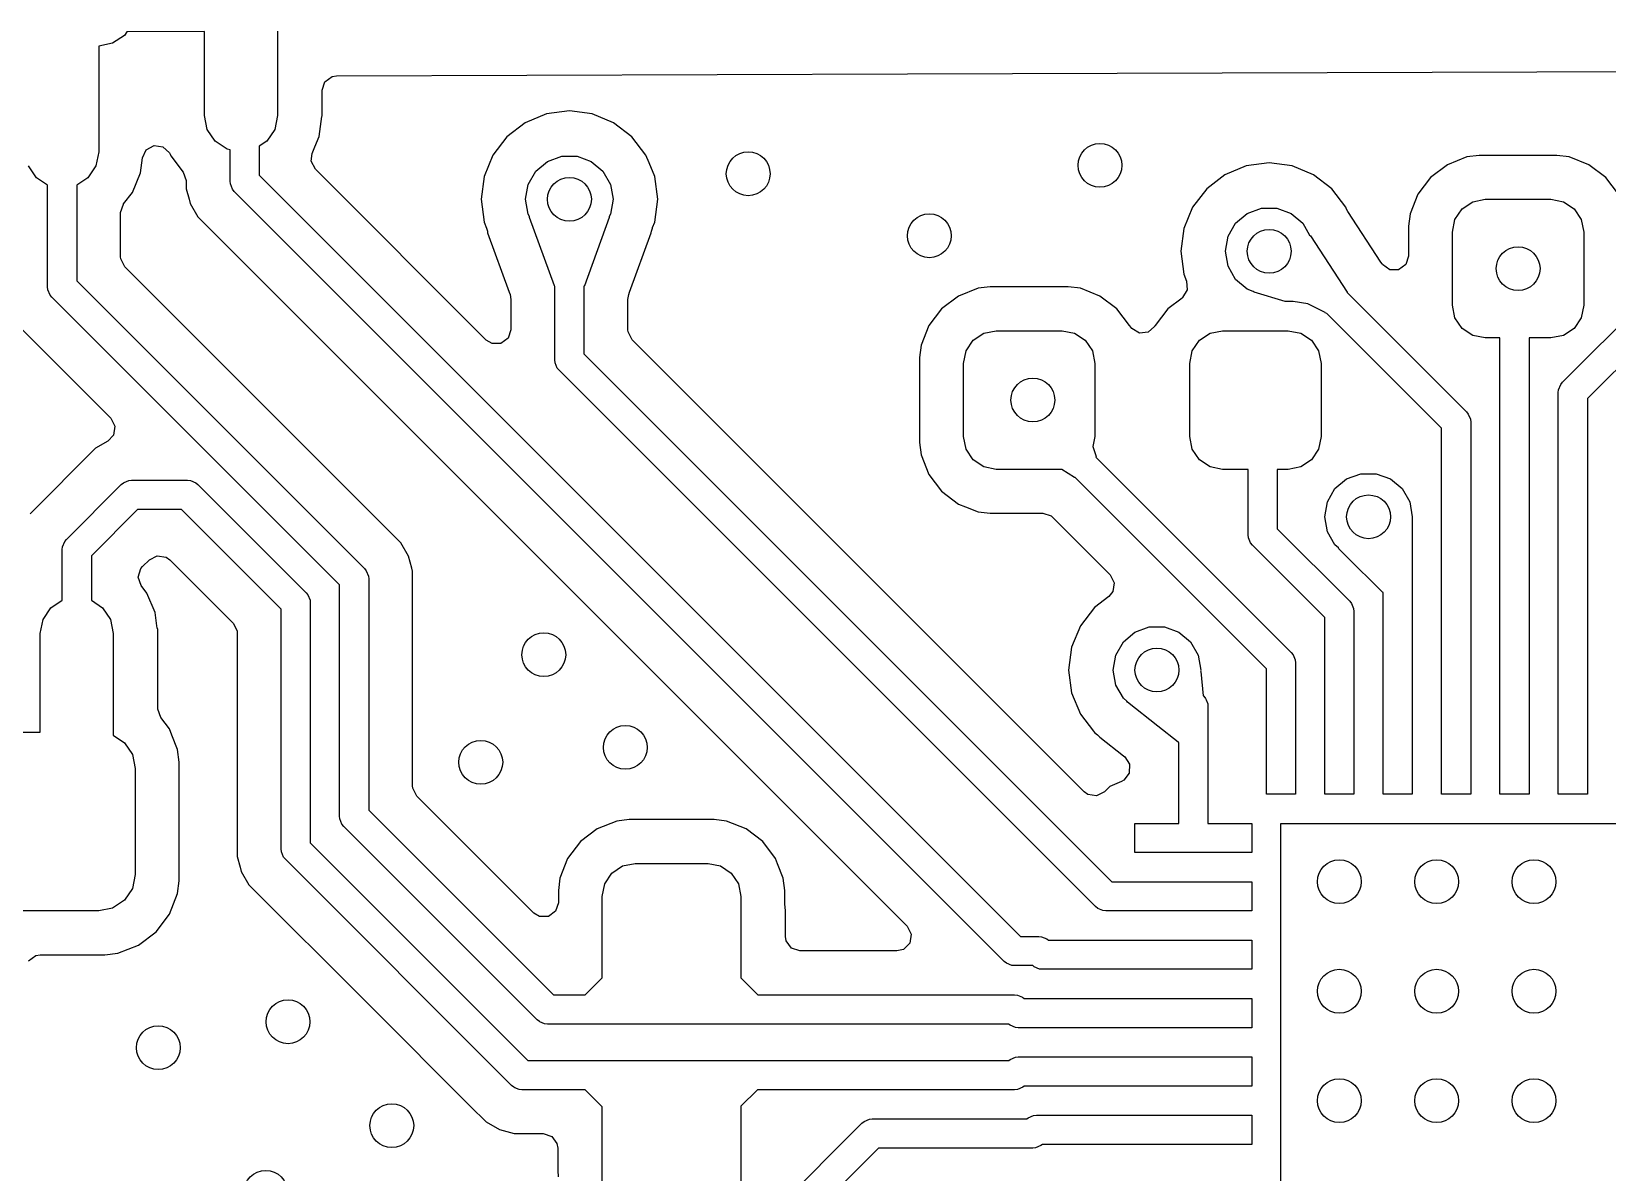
# Model space of a CAD drawing. Extents: x 4.86 to 6.59, y -5.87 to -4.13.
# Drawn here: x 5.4858 to 5.9109, y -5.2516 to -4.9439 of the extents above; entities that cross this region are included whole.
import ezdxf

# ---------------------------------------------------------------- set-up
doc = ezdxf.new("R2010")
doc.units = 0
doc.header["$MEASUREMENT"] = 0
doc.layers.add('BLACK', color=7, linetype='CONTINUOUS')

msp = doc.modelspace()

# ---------------------------------------------------------------- linework, layer by layer
at = {"layer": 'BLACK', "linetype": 'CONTINUOUS'}
for p, q in [((5.5077, -4.94709), (5.50394, -4.94783)), ((5.50394, -4.94783), (5.50394, -4.97638)), ((5.5109, -4.94495), (5.5077, -4.94709)), ((5.51154, -4.944), (5.5109, -4.94495)), ((5.53248, -4.94392), (5.51154, -4.944)), ((5.53248, -4.96654), (5.53248, -4.94392)), ((5.55217, -4.94386), (5.55217, -4.96654)), ((5.56494, -4.95744), (5.56689, -4.95602)), ((5.56689, -4.95602), (5.56808, -4.95583)), ((5.56808, -4.95583), (5.72209, -4.95532)), ((5.72209, -4.95532), (6.41981, -4.95298)), ((5.56419, -4.95973), (5.56494, -4.95744)), ((5.56419, -4.96654), (5.56419, -4.95973)), ((5.53323, -4.9703), (5.53248, -4.96654)), ((5.55217, -4.96654), (5.55142, -4.9703)), ((5.56344, -4.97219), (5.56415, -4.96682)), ((5.56415, -4.96682), (5.56418, -4.96661)), ((5.56418, -4.96661), (5.56419, -4.96654)), ((5.61898, -4.96852), (5.61404, -4.97231)), ((5.62473, -4.96614), (5.61898, -4.96852)), ((5.61898, -4.96852), (5.61898, -4.96852)), ((5.63091, -4.96533), (5.62473, -4.96614)), ((5.62473, -4.96614), (5.62473, -4.96614)), ((5.63708, -4.96614), (5.63091, -4.96533)), ((5.63091, -4.96533), (5.63091, -4.96533)), ((5.64283, -4.96852), (5.63708, -4.96614)), ((5.63708, -4.96614), (5.63708, -4.96614)), ((5.64777, -4.97231), (5.64283, -4.96852)), ((5.53536, -4.9735), (5.53323, -4.9703)), ((5.53856, -4.97563), (5.53536, -4.9735)), ((5.54928, -4.9735), (5.54724, -4.97486)), ((5.55142, -4.9703), (5.54928, -4.9735)), ((5.56228, -4.97499), (5.56344, -4.97219)), ((5.61404, -4.97231), (5.61025, -4.97725)), ((5.61404, -4.97231), (5.61404, -4.97231)), ((5.65156, -4.97725), (5.64777, -4.97231)), ((5.64777, -4.97231), (5.64777, -4.97231)), ((5.64777, -4.97231), (5.64777, -4.97231)), ((5.64777, -4.97231), (5.64777, -4.97231)), ((5.64777, -4.97231), (5.64777, -4.97231)), ((5.50394, -4.97638), (5.50319, -4.98014)), ((5.51574, -4.978), (5.51678, -4.97583)), ((5.51678, -4.97583), (5.51889, -4.97468)), ((5.51889, -4.97468), (5.52128, -4.97499)), ((5.52128, -4.97499), (5.52303, -4.97665)), ((5.52303, -4.97665), (5.52321, -4.97702)), ((5.52321, -4.97702), (5.52339, -4.97747)), ((5.52339, -4.97747), (5.52339, -4.97747)), ((5.52339, -4.97747), (5.52673, -4.98182)), ((5.53937, -4.97579), (5.53856, -4.97563)), ((5.53937, -4.98425), (5.53937, -4.97579)), ((5.54724, -4.97486), (5.54724, -4.98262)), ((5.56129, -4.97888), (5.56154, -4.97678)), ((5.56154, -4.97678), (5.56228, -4.97499)), ((5.61025, -4.97725), (5.60787, -4.983)), ((5.61025, -4.97725), (5.61025, -4.97725)), ((5.625, -4.97894), (5.62885, -4.97754)), ((5.62885, -4.97754), (5.63296, -4.97754)), ((5.63296, -4.97754), (5.63681, -4.97894)), ((5.65242, -4.97933), (5.65156, -4.97725)), ((5.65156, -4.97725), (5.65156, -4.97725)), ((5.87301, -4.97774), (5.86772, -4.97983)), ((5.87633, -4.97734), (5.87301, -4.97774)), ((5.89729, -4.97734), (5.87633, -4.97734)), ((5.87633, -4.97734), (5.87633, -4.97734)), ((5.90061, -4.97774), (5.89729, -4.97734)), ((5.89729, -4.97734), (5.89729, -4.97734)), ((5.9059, -4.97983), (5.90061, -4.97774)), ((5.48713, -4.98334), (5.485, -4.98014)), ((5.50319, -4.98014), (5.50105, -4.98334)), ((5.51303, -4.98731), (5.51521, -4.98204)), ((5.51521, -4.98204), (5.51574, -4.978)), ((5.52673, -4.98182), (5.52754, -4.98409)), ((5.56238, -4.98103), (5.56129, -4.97888)), ((5.60848, -5.02713), (5.56238, -4.98103)), ((5.61981, -4.98513), (5.62186, -4.98158)), ((5.62186, -4.98158), (5.625, -4.97894)), ((5.63681, -4.97894), (5.63995, -4.98158)), ((5.63995, -4.98158), (5.642, -4.98513)), ((5.65394, -4.983), (5.65242, -4.97933)), ((5.81349, -4.98014), (5.80774, -4.98252)), ((5.81966, -4.97933), (5.81349, -4.98014)), ((5.81349, -4.98014), (5.81349, -4.98014)), ((5.82583, -4.98014), (5.81966, -4.97933)), ((5.81966, -4.97933), (5.81966, -4.97933)), ((5.83158, -4.98252), (5.82583, -4.98014)), ((5.82583, -4.98014), (5.82583, -4.98014)), ((5.86772, -4.97983), (5.86319, -4.98326)), ((5.91044, -4.98326), (5.9059, -4.97983)), ((5.9059, -4.97983), (5.9059, -4.97983)), ((5.9059, -4.97983), (5.9059, -4.97983)), ((5.49016, -4.98536), (5.48713, -4.98334)), ((5.49016, -5.0128), (5.49016, -4.98536)), ((5.50105, -4.98334), (5.49803, -4.98536)), ((5.49803, -4.98536), (5.49803, -5.01116)), ((5.52754, -4.98409), (5.52754, -4.98419)), ((5.52754, -4.98419), (5.52754, -4.98633)), ((5.52754, -4.98633), (5.5283, -4.98917)), ((5.53945, -4.98502), (5.53937, -4.98425)), ((5.54003, -4.98644), (5.53945, -4.98502)), ((5.54724, -4.98262), (5.75261, -5.18798)), ((5.60787, -4.983), (5.60706, -4.98917)), ((5.60787, -4.983), (5.60787, -4.983)), ((5.61909, -4.98917), (5.61981, -4.98513)), ((5.642, -4.98513), (5.64272, -4.98917)), ((5.65475, -4.98917), (5.65394, -4.983)), ((5.8028, -4.98631), (5.79901, -4.99125)), ((5.80774, -4.98252), (5.8028, -4.98631)), ((5.8028, -4.98631), (5.8028, -4.98631)), ((5.80774, -4.98252), (5.80774, -4.98252)), ((5.83652, -4.98631), (5.83158, -4.98252)), ((5.84031, -4.99125), (5.83652, -4.98631)), ((5.83652, -4.98631), (5.83652, -4.98631)), ((5.83652, -4.98631), (5.83652, -4.98631)), ((5.83652, -4.98631), (5.83652, -4.98631)), ((5.83652, -4.98631), (5.83652, -4.98631)), ((5.86319, -4.98326), (5.85975, -4.9878)), ((5.91387, -4.9878), (5.91044, -4.98326)), ((5.50986, -4.99275), (5.51061, -4.99046)), ((5.51061, -4.99046), (5.51067, -4.99038)), ((5.51067, -4.99038), (5.51303, -4.98731)), ((5.51303, -4.98731), (5.51303, -4.98731)), ((5.51303, -4.98731), (5.51303, -4.98731)), ((5.5283, -4.98917), (5.52861, -4.99034)), ((5.52861, -4.99034), (5.53069, -4.99393)), ((5.54052, -4.98704), (5.54003, -4.98644)), ((5.74819, -5.1947), (5.54052, -4.98704)), ((5.60706, -4.98917), (5.60706, -4.98917)), ((5.60706, -4.98917), (5.60787, -4.99534)), ((5.61981, -4.99321), (5.61909, -4.98917)), ((5.64272, -4.98917), (5.642, -4.99321)), ((5.65394, -4.99534), (5.65475, -4.98917)), ((5.85975, -4.9878), (5.85766, -4.99309)), ((5.87169, -4.99177), (5.87456, -4.98985)), ((5.87456, -4.98985), (5.87795, -4.98917)), ((5.87795, -4.98917), (5.89567, -4.98917)), ((5.89567, -4.98917), (5.89906, -4.98985)), ((5.89906, -4.98985), (5.90193, -4.99177)), ((5.50986, -5.00465), (5.50986, -4.99275)), ((5.53069, -4.99393), (5.53069, -4.99393)), ((5.53069, -4.99393), (5.53069, -4.99393)), ((5.53069, -4.99393), (5.53069, -4.99393)), ((5.53069, -4.99393), (5.62649, -5.08973)), ((5.62016, -4.99382), (5.61981, -4.99321)), ((5.62014, -4.99411), (5.62016, -4.99382)), ((5.62686, -5.01249), (5.62014, -4.99411)), ((5.64167, -4.99411), (5.63495, -5.01249)), ((5.642, -4.99321), (5.64166, -4.99381)), ((5.64166, -4.99381), (5.64167, -4.99411)), ((5.79901, -4.99125), (5.79663, -4.997)), ((5.79901, -4.99125), (5.79901, -4.99125)), ((5.81061, -4.99558), (5.81375, -4.99295)), ((5.81375, -4.99295), (5.81761, -4.99154)), ((5.81761, -4.99154), (5.82171, -4.99154)), ((5.82171, -4.99154), (5.82556, -4.99295)), ((5.82556, -4.99295), (5.82871, -4.99558)), ((5.84053, -4.99179), (5.84031, -4.99125)), ((5.84031, -4.99125), (5.84031, -4.99125)), ((5.84031, -4.99125), (5.84031, -4.99125)), ((5.84087, -4.99243), (5.84053, -4.99179)), ((5.8498, -5.00615), (5.84087, -4.99243)), ((5.85766, -4.99309), (5.85726, -4.99641)), ((5.86909, -4.99803), (5.86977, -4.99464)), ((5.86977, -4.99464), (5.87169, -4.99177)), ((5.90193, -4.99177), (5.90385, -4.99464)), ((5.90385, -4.99464), (5.90453, -4.99803)), ((5.60787, -4.99534), (5.60853, -4.99693)), ((5.60853, -4.99693), (5.60877, -4.99777)), ((5.60877, -4.99777), (5.60885, -4.99823)), ((5.60885, -4.99823), (5.60885, -4.99823)), ((5.60885, -4.99823), (5.60885, -4.99823)), ((5.60885, -4.99823), (5.61469, -5.01423)), ((5.64712, -5.01423), (5.65296, -4.99824)), ((5.65296, -4.99824), (5.65297, -4.99823)), ((5.65297, -4.99823), (5.65304, -4.99777)), ((5.65297, -4.99823), (5.65297, -4.99823)), ((5.65297, -4.99823), (5.65297, -4.99823)), ((5.65304, -4.99777), (5.65328, -4.99692)), ((5.65328, -4.99692), (5.65335, -4.99676)), ((5.65335, -4.99676), (5.65394, -4.99534)), ((5.79663, -4.997), (5.79581, -5.00318)), ((5.79663, -4.997), (5.79663, -4.997)), ((5.80856, -4.99914), (5.81061, -4.99558)), ((5.82871, -4.99558), (5.83056, -4.9988)), ((5.83056, -4.9988), (5.83057, -4.9988)), ((5.83057, -4.9988), (5.83078, -4.99898)), ((5.83078, -4.99898), (5.84068, -5.01419)), ((5.85726, -4.99641), (5.85726, -5.00449)), ((5.86909, -5.01772), (5.86909, -4.99803)), ((5.90453, -4.99803), (5.90453, -5.01772)), ((5.79581, -5.00318), (5.79581, -5.00318)), ((5.79581, -5.00318), (5.79663, -5.00935)), ((5.80785, -5.00318), (5.80856, -4.99914)), ((5.80856, -5.00722), (5.80785, -5.00318)), ((5.50991, -5.00526), (5.50986, -5.00465)), ((5.511, -5.00741), (5.50991, -5.00526)), ((5.58545, -5.08185), (5.511, -5.00741)), ((5.81061, -5.01077), (5.80856, -5.00722)), ((5.8501, -5.00661), (5.8498, -5.00615)), ((5.85021, -5.00678), (5.8501, -5.00661)), ((5.85216, -5.00819), (5.85021, -5.00678)), ((5.85652, -5.00678), (5.85457, -5.00819)), ((5.85726, -5.00449), (5.85652, -5.00678)), ((5.89879, -5.0385), (5.93012, -5.00718)), ((5.49803, -5.01116), (5.57562, -5.08875)), ((5.79663, -5.00935), (5.79663, -5.00935)), ((5.79663, -5.00935), (5.79739, -5.0112)), ((5.79739, -5.0112), (5.79758, -5.0136)), ((5.81375, -5.0134), (5.81061, -5.01077)), ((5.85457, -5.00819), (5.85216, -5.00819)), ((5.49023, -5.01356), (5.49016, -5.0128)), ((5.49082, -5.01498), (5.49023, -5.01356)), ((5.49131, -5.01558), (5.49082, -5.01498)), ((5.5689, -5.09317), (5.49131, -5.01558)), ((5.61469, -5.01423), (5.6149, -5.01481)), ((5.6149, -5.01481), (5.61514, -5.01615)), ((5.62696, -5.01266), (5.62686, -5.01249)), ((5.62697, -5.01266), (5.62696, -5.01266)), ((5.62697, -5.03248), (5.62697, -5.01266)), ((5.63495, -5.01249), (5.63484, -5.01261)), ((5.63484, -5.01261), (5.63484, -5.03085)), ((5.64667, -5.01615), (5.64691, -5.01481)), ((5.64691, -5.01481), (5.64712, -5.01423)), ((5.73583, -5.01526), (5.7313, -5.0187)), ((5.74112, -5.01317), (5.73583, -5.01526)), ((5.74444, -5.01278), (5.74112, -5.01317)), ((5.7654, -5.01278), (5.74444, -5.01278)), ((5.74444, -5.01278), (5.74444, -5.01278)), ((5.76872, -5.01317), (5.7654, -5.01278)), ((5.7654, -5.01278), (5.7654, -5.01278)), ((5.77401, -5.01526), (5.76872, -5.01317)), ((5.77855, -5.0187), (5.77401, -5.01526)), ((5.77401, -5.01526), (5.77401, -5.01526)), ((5.77401, -5.01526), (5.77401, -5.01526)), ((5.79615, -5.0158), (5.79232, -5.0187)), ((5.79632, -5.01565), (5.79615, -5.0158)), ((5.79758, -5.0136), (5.79632, -5.01565)), ((5.81535, -5.01399), (5.81375, -5.0134)), ((5.81535, -5.01401), (5.81535, -5.01399)), ((5.81563, -5.01423), (5.81535, -5.01401)), ((5.82393, -5.01669), (5.81563, -5.01423)), ((5.84068, -5.01419), (5.8407, -5.01432)), ((5.8407, -5.01432), (5.87286, -5.04648)), ((5.61514, -5.01615), (5.61514, -5.02437)), ((5.64667, -5.02433), (5.64667, -5.01615)), ((5.7313, -5.0187), (5.72786, -5.02323)), ((5.78198, -5.02323), (5.77855, -5.0187)), ((5.79232, -5.0187), (5.78888, -5.02323)), ((5.79232, -5.0187), (5.79232, -5.0187)), ((5.82406, -5.01671), (5.82393, -5.01669)), ((5.82612, -5.01671), (5.82406, -5.01671)), ((5.83004, -5.01733), (5.82612, -5.01671)), ((5.82612, -5.01671), (5.82612, -5.01671)), ((5.83477, -5.01974), (5.83004, -5.01733)), ((5.83488, -5.01985), (5.83477, -5.01974)), ((5.8352, -5.01998), (5.83488, -5.01985)), ((5.83522, -5.01998), (5.8352, -5.01998)), ((5.86614, -5.05089), (5.83522, -5.01998)), ((5.86977, -5.02111), (5.86909, -5.01772)), ((5.90453, -5.01772), (5.90385, -5.02111)), ((5.93022, -5.01821), (5.90551, -5.04292)), ((5.48148, -5.02248), (5.49506, -5.03606)), ((5.61514, -5.02437), (5.61439, -5.02666)), ((5.64672, -5.02494), (5.64667, -5.02433)), ((5.72786, -5.02323), (5.72577, -5.02852)), ((5.78204, -5.02332), (5.78198, -5.02323)), ((5.78198, -5.02323), (5.78198, -5.02323)), ((5.78198, -5.02323), (5.78198, -5.02323)), ((5.78257, -5.02405), (5.78204, -5.02332)), ((5.78467, -5.02523), (5.78257, -5.02405)), ((5.78871, -5.02343), (5.78706, -5.02496)), ((5.78872, -5.02344), (5.78871, -5.02343)), ((5.78877, -5.02338), (5.78872, -5.02344)), ((5.78883, -5.02332), (5.78877, -5.02338)), ((5.78888, -5.02323), (5.78883, -5.02332)), ((5.87169, -5.02398), (5.86977, -5.02111)), ((5.87456, -5.0259), (5.87169, -5.02398)), ((5.90193, -5.02398), (5.89906, -5.0259)), ((5.90385, -5.02111), (5.90193, -5.02398)), ((5.61004, -5.02808), (5.60848, -5.02713)), ((5.61244, -5.02808), (5.61004, -5.02808)), ((5.61439, -5.02666), (5.61244, -5.02808)), ((5.64781, -5.02709), (5.64672, -5.02494)), ((5.76971, -5.14899), (5.64781, -5.02709)), ((5.72577, -5.02852), (5.72537, -5.03184)), ((5.73788, -5.03007), (5.7398, -5.0272)), ((5.7398, -5.0272), (5.74267, -5.02528)), ((5.74267, -5.02528), (5.74606, -5.02461)), ((5.74606, -5.02461), (5.76378, -5.02461)), ((5.76378, -5.02461), (5.76717, -5.02528)), ((5.76717, -5.02528), (5.77004, -5.0272)), ((5.77004, -5.0272), (5.77196, -5.03007)), ((5.78706, -5.02496), (5.78467, -5.02523)), ((5.7989, -5.03007), (5.80082, -5.0272)), ((5.80082, -5.0272), (5.8037, -5.02528)), ((5.8037, -5.02528), (5.80709, -5.02461)), ((5.80709, -5.02461), (5.8248, -5.02461)), ((5.8248, -5.02461), (5.82819, -5.02528)), ((5.82819, -5.02528), (5.83107, -5.0272)), ((5.83107, -5.0272), (5.83299, -5.03007)), ((5.87795, -5.02657), (5.87456, -5.0259)), ((5.88189, -5.02657), (5.87795, -5.02657)), ((5.88189, -5.11811), (5.88189, -5.02657)), ((5.89567, -5.02657), (5.88976, -5.02657)), ((5.88976, -5.02657), (5.88976, -5.11811)), ((5.89906, -5.0259), (5.89567, -5.02657)), ((5.62704, -5.03325), (5.62697, -5.03248)), ((5.63484, -5.03085), (5.77722, -5.17323)), ((5.72537, -5.03184), (5.72537, -5.05477)), ((5.7372, -5.03346), (5.73788, -5.03007)), ((5.77196, -5.03007), (5.77264, -5.03346)), ((5.79823, -5.03346), (5.7989, -5.03007)), ((5.83299, -5.03007), (5.83366, -5.03346)), ((5.49506, -5.03606), (5.50724, -5.04824)), ((5.62763, -5.03467), (5.62704, -5.03325)), ((5.62812, -5.03526), (5.62763, -5.03467)), ((5.77281, -5.17995), (5.62812, -5.03526)), ((5.7372, -5.05315), (5.7372, -5.03346)), ((5.77264, -5.03346), (5.77264, -5.05315)), ((5.79823, -5.05315), (5.79823, -5.03346)), ((5.83366, -5.03346), (5.83366, -5.05315)), ((5.89764, -5.04129), (5.89771, -5.04052)), ((5.89764, -5.11811), (5.89764, -5.04129)), ((5.89771, -5.04052), (5.8983, -5.0391)), ((5.8983, -5.0391), (5.89879, -5.0385)), ((5.90551, -5.04292), (5.90551, -5.11811)), ((5.50724, -5.04824), (5.50833, -5.05038)), ((5.87286, -5.04648), (5.87335, -5.04708)), ((5.87335, -5.04708), (5.87335, -5.04708)), ((5.87335, -5.04708), (5.87394, -5.0485)), ((5.87394, -5.0485), (5.87402, -5.04926)), ((5.87402, -5.04926), (5.87402, -5.11811)), ((5.50795, -5.05276), (5.50643, -5.05437)), ((5.50833, -5.05038), (5.50795, -5.05276)), ((5.73788, -5.05654), (5.7372, -5.05315)), ((5.77264, -5.05315), (5.77211, -5.05582)), ((5.7989, -5.05654), (5.79823, -5.05315)), ((5.83366, -5.05315), (5.83299, -5.05654)), ((5.86614, -5.11811), (5.86614, -5.05089)), ((5.50311, -5.05628), (5.48541, -5.07398)), ((5.50643, -5.05437), (5.50311, -5.05628)), ((5.72537, -5.05477), (5.72577, -5.05809)), ((5.72577, -5.05809), (5.72786, -5.06338)), ((5.7398, -5.05941), (5.73788, -5.05654)), ((5.77211, -5.05582), (5.77295, -5.05854)), ((5.77295, -5.05854), (5.77293, -5.05871)), ((5.80082, -5.05941), (5.7989, -5.05654)), ((5.83299, -5.05654), (5.83107, -5.05941)), ((5.74267, -5.06133), (5.7398, -5.05941)), ((5.74606, -5.06201), (5.74267, -5.06133)), ((5.76372, -5.06201), (5.74606, -5.06201)), ((5.76715, -5.06417), (5.76372, -5.06201)), ((5.77293, -5.05871), (5.82562, -5.11139)), ((5.8037, -5.06133), (5.80082, -5.05941)), ((5.80709, -5.06201), (5.8037, -5.06133)), ((5.81398, -5.06201), (5.80709, -5.06201)), ((5.81398, -5.07967), (5.81398, -5.06201)), ((5.8248, -5.06201), (5.82185, -5.06201)), ((5.82185, -5.06201), (5.82185, -5.07804)), ((5.82819, -5.06133), (5.8248, -5.06201)), ((5.83107, -5.05941), (5.82819, -5.06133)), ((5.49525, -5.08088), (5.51001, -5.06611)), ((5.51001, -5.06611), (5.51061, -5.06562)), ((5.51061, -5.06562), (5.51079, -5.06555)), ((5.51079, -5.06555), (5.51203, -5.06504)), ((5.51203, -5.06504), (5.5128, -5.06496)), ((5.5128, -5.06496), (5.52793, -5.06496)), ((5.52793, -5.06496), (5.52869, -5.06504)), ((5.52869, -5.06504), (5.53011, -5.06562)), ((5.53011, -5.06562), (5.53071, -5.06611)), ((5.53071, -5.06611), (5.55987, -5.09527)), ((5.72786, -5.06338), (5.72786, -5.06338)), ((5.72786, -5.06338), (5.72786, -5.06338)), ((5.72786, -5.06338), (5.7313, -5.06792)), ((5.76731, -5.06422), (5.76715, -5.06417)), ((5.8189, -5.1158), (5.76731, -5.06422)), ((5.83741, -5.06721), (5.84055, -5.06457)), ((5.84055, -5.06457), (5.84441, -5.06317)), ((5.84441, -5.06317), (5.84851, -5.06317)), ((5.84851, -5.06317), (5.85236, -5.06457)), ((5.85236, -5.06457), (5.8555, -5.06721)), ((5.7313, -5.06792), (5.73583, -5.07135)), ((5.83465, -5.0748), (5.83536, -5.07076)), ((5.83536, -5.07076), (5.83741, -5.06721)), ((5.8555, -5.06721), (5.85756, -5.07076)), ((5.85756, -5.07076), (5.85827, -5.0748)), ((5.51443, -5.07283), (5.50197, -5.08529)), ((5.52629, -5.07283), (5.51443, -5.07283)), ((5.55315, -5.09969), (5.52629, -5.07283)), ((5.73583, -5.07135), (5.73583, -5.07135)), ((5.73583, -5.07135), (5.73583, -5.07135)), ((5.73583, -5.07135), (5.73778, -5.07212)), ((5.73778, -5.07212), (5.74112, -5.07344)), ((5.74112, -5.07344), (5.74444, -5.07384)), ((5.74444, -5.07384), (5.75859, -5.07384)), ((5.75859, -5.07384), (5.76088, -5.07458)), ((5.76088, -5.07458), (5.76134, -5.07498)), ((5.76134, -5.07498), (5.7768, -5.09044)), ((5.83536, -5.07884), (5.83465, -5.0748)), ((5.85827, -5.0748), (5.85821, -5.07516)), ((5.85821, -5.07516), (5.85825, -5.07526)), ((5.85825, -5.07526), (5.85825, -5.08248)), ((5.81405, -5.08043), (5.81398, -5.07967)), ((5.82185, -5.07804), (5.84137, -5.09755)), ((5.83741, -5.0824), (5.83536, -5.07884)), ((5.49409, -5.08366), (5.49417, -5.08289)), ((5.49409, -5.09732), (5.49409, -5.08366)), ((5.49417, -5.08289), (5.49476, -5.08147)), ((5.49476, -5.08147), (5.49525, -5.08088)), ((5.58753, -5.08545), (5.58545, -5.08185)), ((5.58545, -5.08185), (5.58545, -5.08185)), ((5.58545, -5.08185), (5.58545, -5.08185)), ((5.58545, -5.08185), (5.58545, -5.08185)), ((5.81464, -5.08185), (5.81405, -5.08043)), ((5.81513, -5.08245), (5.81464, -5.08185)), ((5.83465, -5.10197), (5.81513, -5.08245)), ((5.83832, -5.08316), (5.83741, -5.0824)), ((5.83844, -5.08347), (5.83832, -5.08316)), ((5.84026, -5.08528), (5.83844, -5.08347)), ((5.85825, -5.08248), (5.85827, -5.08268)), ((5.85827, -5.08268), (5.85827, -5.11811)), ((5.50197, -5.08529), (5.50197, -5.09732)), ((5.5153, -5.08878), (5.51576, -5.08823)), ((5.51576, -5.08823), (5.5176, -5.08639)), ((5.5176, -5.08639), (5.51975, -5.08529)), ((5.51975, -5.08529), (5.52213, -5.08567)), ((5.52213, -5.08567), (5.52312, -5.08639)), ((5.52312, -5.08639), (5.54018, -5.10345)), ((5.5884, -5.08869), (5.58753, -5.08545)), ((5.58753, -5.08545), (5.58753, -5.08545)), ((5.58753, -5.08545), (5.58753, -5.08545)), ((5.85026, -5.09515), (5.84026, -5.08528)), ((5.51462, -5.09109), (5.5153, -5.08878)), ((5.51542, -5.09336), (5.51462, -5.09109)), ((5.57562, -5.08875), (5.57611, -5.08935)), ((5.57611, -5.08935), (5.5767, -5.09077)), ((5.5767, -5.09077), (5.57677, -5.09154)), ((5.57677, -5.09154), (5.57677, -5.15388)), ((5.5886, -5.08946), (5.5884, -5.08869)), ((5.5886, -5.14737), (5.5886, -5.08946)), ((5.5886, -5.08946), (5.5886, -5.08946)), ((5.62649, -5.08973), (5.722, -5.18525)), ((5.7768, -5.09044), (5.77789, -5.09258)), ((5.77789, -5.09258), (5.77751, -5.09496)), ((5.51696, -5.09537), (5.51542, -5.09336)), ((5.51915, -5.10064), (5.51696, -5.09537)), ((5.51696, -5.09537), (5.51696, -5.09537)), ((5.51696, -5.09537), (5.51696, -5.09537)), ((5.55987, -5.09527), (5.56036, -5.09587)), ((5.56036, -5.09587), (5.56036, -5.09587)), ((5.56036, -5.09587), (5.56095, -5.09729)), ((5.5689, -5.15551), (5.5689, -5.09317)), ((5.77641, -5.09628), (5.77251, -5.09928)), ((5.77751, -5.09496), (5.77641, -5.09628)), ((5.85039, -5.09521), (5.85026, -5.09515)), ((5.85039, -5.11811), (5.85039, -5.09521)), ((5.48894, -5.10253), (5.49107, -5.09934)), ((5.49107, -5.09934), (5.49409, -5.09732)), ((5.50197, -5.09732), (5.50499, -5.09934)), ((5.50499, -5.09934), (5.50712, -5.10253)), ((5.51962, -5.10422), (5.51915, -5.10064)), ((5.55315, -5.16437), (5.55315, -5.09969)), ((5.56095, -5.09729), (5.56102, -5.09806)), ((5.56102, -5.09806), (5.56102, -5.16274)), ((5.77251, -5.09928), (5.76872, -5.10422)), ((5.77251, -5.09928), (5.77251, -5.09928)), ((5.84137, -5.09755), (5.84186, -5.09815)), ((5.84186, -5.09815), (5.84244, -5.09957)), ((5.84244, -5.09957), (5.84252, -5.10034)), ((5.84252, -5.10034), (5.84252, -5.11811)), ((5.48819, -5.1063), (5.48894, -5.10253)), ((5.50712, -5.10253), (5.50787, -5.1063)), ((5.51973, -5.10478), (5.51962, -5.10422)), ((5.51962, -5.10422), (5.51962, -5.10422)), ((5.51985, -5.10519), (5.51973, -5.10478)), ((5.5199, -5.1063), (5.51985, -5.10519)), ((5.51985, -5.10519), (5.51985, -5.10519)), ((5.54018, -5.10345), (5.54127, -5.10559)), ((5.76872, -5.10422), (5.76634, -5.10997)), ((5.76872, -5.10422), (5.76872, -5.10422)), ((5.78346, -5.10591), (5.78732, -5.10451)), ((5.78732, -5.10451), (5.79142, -5.10451)), ((5.79142, -5.10451), (5.79528, -5.10591)), ((5.83465, -5.11811), (5.83465, -5.10197)), ((5.48819, -5.13287), (5.48819, -5.1063)), ((5.50787, -5.1063), (5.50787, -5.13374)), ((5.5199, -5.12659), (5.5199, -5.1063)), ((5.54127, -5.10559), (5.54132, -5.1062)), ((5.54132, -5.1062), (5.54132, -5.16229)), ((5.77827, -5.1121), (5.78032, -5.10855)), ((5.78032, -5.10855), (5.78346, -5.10591)), ((5.79528, -5.10591), (5.79842, -5.10855)), ((5.79842, -5.10855), (5.80047, -5.1121)), ((5.76634, -5.10997), (5.76552, -5.11614)), ((5.76634, -5.10997), (5.76634, -5.10997)), ((5.77756, -5.11614), (5.77827, -5.1121)), ((5.80047, -5.1121), (5.80118, -5.11614)), ((5.82562, -5.11139), (5.82611, -5.11199)), ((5.82611, -5.11199), (5.8267, -5.11341)), ((5.8267, -5.11341), (5.82677, -5.11417)), ((5.76552, -5.11614), (5.76552, -5.11614)), ((5.76552, -5.11614), (5.76634, -5.12231)), ((5.77827, -5.12018), (5.77756, -5.11614)), ((5.80118, -5.11614), (5.80114, -5.11638)), ((5.80114, -5.11638), (5.80122, -5.11655)), ((5.80122, -5.11655), (5.80188, -5.12308)), ((5.8189, -5.11811), (5.8189, -5.1158)), ((5.8189, -5.14961), (5.8189, -5.11811)), ((5.82677, -5.11417), (5.82677, -5.11811)), ((5.82677, -5.11811), (5.82677, -5.14961)), ((5.83465, -5.14961), (5.83465, -5.11811)), ((5.84252, -5.11811), (5.84252, -5.14961)), ((5.85039, -5.14961), (5.85039, -5.11811)), ((5.85827, -5.11811), (5.85827, -5.14961)), ((5.86614, -5.14961), (5.86614, -5.11811)), ((5.87402, -5.11811), (5.87402, -5.14961)), ((5.88189, -5.14961), (5.88189, -5.11811)), ((5.88976, -5.11811), (5.88976, -5.14961)), ((5.89764, -5.14961), (5.89764, -5.11811)), ((5.90551, -5.11811), (5.90551, -5.14961)), ((5.76634, -5.12231), (5.76634, -5.12231)), ((5.76634, -5.12231), (5.76872, -5.12806)), ((5.78032, -5.12373), (5.77827, -5.12018)), ((5.5199, -5.12667), (5.5199, -5.12659)), ((5.78126, -5.12452), (5.78032, -5.12373)), ((5.78143, -5.12481), (5.78126, -5.12452)), ((5.78961, -5.13124), (5.78143, -5.12481)), ((5.80188, -5.12308), (5.802, -5.1232)), ((5.802, -5.1232), (5.80249, -5.1238)), ((5.80249, -5.1238), (5.80264, -5.12417)), ((5.80264, -5.12417), (5.80307, -5.12522)), ((5.80307, -5.12522), (5.80315, -5.12598)), ((5.80315, -5.12598), (5.80315, -5.15748)), ((5.52069, -5.12894), (5.5199, -5.12667)), ((5.52301, -5.13199), (5.52069, -5.12894)), ((5.76872, -5.12806), (5.76872, -5.12806)), ((5.76872, -5.12806), (5.77224, -5.13265)), ((5.39173, -5.13287), (5.48819, -5.13287)), ((5.50787, -5.13374), (5.5109, -5.13576)), ((5.52367, -5.13368), (5.52301, -5.13199)), ((5.52301, -5.13199), (5.52301, -5.13199)), ((5.52301, -5.13199), (5.52301, -5.13199)), ((5.52519, -5.13754), (5.52367, -5.13368)), ((5.77224, -5.13265), (5.77251, -5.133)), ((5.77251, -5.133), (5.77251, -5.133)), ((5.77251, -5.133), (5.77335, -5.13365)), ((5.77335, -5.13365), (5.77391, -5.13417)), ((5.77391, -5.13417), (5.774, -5.13427)), ((5.774, -5.13427), (5.78038, -5.13929)), ((5.79515, -5.13559), (5.78961, -5.13124)), ((5.5109, -5.13576), (5.51303, -5.13895)), ((5.51303, -5.13895), (5.51378, -5.14272)), ((5.52561, -5.14102), (5.52519, -5.13754)), ((5.78038, -5.13929), (5.78068, -5.13952)), ((5.79528, -5.13563), (5.79515, -5.13559)), ((5.79528, -5.15748), (5.79528, -5.13563)), ((5.51378, -5.14272), (5.51378, -5.17126)), ((5.52561, -5.17296), (5.52561, -5.14102)), ((5.78068, -5.13952), (5.78202, -5.14152)), ((5.78202, -5.14152), (5.78193, -5.14392)), ((5.58865, -5.14798), (5.5886, -5.14737)), ((5.77666, -5.14755), (5.77522, -5.14899)), ((5.77984, -5.14615), (5.77666, -5.14755)), ((5.77666, -5.14755), (5.77666, -5.14755)), ((5.78044, -5.14582), (5.77984, -5.14615)), ((5.78193, -5.14392), (5.78044, -5.14582)), ((5.58974, -5.15012), (5.58865, -5.14798)), ((5.62128, -5.18166), (5.58974, -5.15012)), ((5.7707, -5.14971), (5.76971, -5.14899)), ((5.77308, -5.15008), (5.7707, -5.14971)), ((5.77522, -5.14899), (5.77308, -5.15008)), ((5.82677, -5.14961), (5.8189, -5.14961)), ((5.84252, -5.14961), (5.83465, -5.14961)), ((5.85827, -5.14961), (5.85039, -5.14961)), ((5.87402, -5.14961), (5.86614, -5.14961)), ((5.88976, -5.14961), (5.88189, -5.14961)), ((5.90551, -5.14961), (5.89764, -5.14961)), ((5.56897, -5.15628), (5.5689, -5.15551)), ((5.56956, -5.1577), (5.56897, -5.15628)), ((5.57677, -5.15388), (5.62662, -5.20373)), ((5.57005, -5.1583), (5.56956, -5.1577)), ((5.62221, -5.21045), (5.57005, -5.1583)), ((5.63839, -5.15896), (5.63386, -5.1624)), ((5.64368, -5.15688), (5.63839, -5.15896)), ((5.647, -5.15648), (5.64368, -5.15688)), ((5.66993, -5.15648), (5.647, -5.15648)), ((5.647, -5.15648), (5.647, -5.15648)), ((5.67325, -5.15688), (5.66993, -5.15648)), ((5.66993, -5.15648), (5.66993, -5.15648)), ((5.67854, -5.15896), (5.67325, -5.15688)), ((5.68307, -5.1624), (5.67854, -5.15896)), ((5.67854, -5.15896), (5.67854, -5.15896)), ((5.67854, -5.15896), (5.67854, -5.15896)), ((5.78346, -5.16535), (5.78346, -5.15748)), ((5.78346, -5.15748), (5.79528, -5.15748)), ((5.80315, -5.15748), (5.81496, -5.15748)), ((5.81496, -5.15748), (5.81496, -5.16535)), ((5.82283, -5.30709), (5.82283, -5.15748)), ((5.82283, -5.15748), (5.93307, -5.15748)), ((5.54132, -5.16229), (5.54132, -5.16645)), ((5.55323, -5.16514), (5.55315, -5.16437)), ((5.56102, -5.16274), (5.61973, -5.22145)), ((5.63386, -5.1624), (5.63042, -5.16693)), ((5.68651, -5.16693), (5.68307, -5.1624)), ((5.54132, -5.16645), (5.54208, -5.16929)), ((5.55381, -5.16656), (5.55323, -5.16514)), ((5.5543, -5.16715), (5.55381, -5.16656)), ((5.61532, -5.22817), (5.5543, -5.16715)), ((5.63042, -5.16693), (5.62833, -5.17222)), ((5.64236, -5.1709), (5.64523, -5.16898)), ((5.64523, -5.16898), (5.64862, -5.16831)), ((5.64862, -5.16831), (5.66831, -5.16831)), ((5.66831, -5.16831), (5.6717, -5.16898)), ((5.6717, -5.16898), (5.67457, -5.1709)), ((5.68707, -5.16836), (5.68651, -5.16693)), ((5.68651, -5.16693), (5.68651, -5.16693)), ((5.68651, -5.16693), (5.68651, -5.16693)), ((5.6886, -5.17222), (5.68707, -5.16836)), ((5.81496, -5.16535), (5.78346, -5.16535)), ((5.51378, -5.17126), (5.51303, -5.17503)), ((5.52519, -5.17644), (5.52561, -5.17296)), ((5.54208, -5.16929), (5.54239, -5.17046)), ((5.54239, -5.17046), (5.54447, -5.17405)), ((5.62833, -5.17222), (5.62793, -5.17555)), ((5.64044, -5.17378), (5.64236, -5.1709)), ((5.67457, -5.1709), (5.67649, -5.17378)), ((5.689, -5.17555), (5.6886, -5.17222)), ((5.77722, -5.17323), (5.79921, -5.17323)), ((5.79921, -5.17323), (5.81496, -5.17323)), ((5.81496, -5.17323), (5.81496, -5.1811)), ((5.51303, -5.17503), (5.5109, -5.17822)), ((5.52301, -5.18198), (5.52519, -5.17644)), ((5.54447, -5.17405), (5.54447, -5.17405)), ((5.54447, -5.17405), (5.54447, -5.17405)), ((5.54447, -5.17405), (5.54447, -5.17405)), ((5.54447, -5.17405), (5.57581, -5.20539)), ((5.62793, -5.17555), (5.62793, -5.1789)), ((5.63976, -5.17717), (5.64044, -5.17378)), ((5.63976, -5.18106), (5.63976, -5.17717)), ((5.67649, -5.17378), (5.67717, -5.17717)), ((5.67717, -5.17717), (5.67717, -5.18106)), ((5.689, -5.17857), (5.689, -5.17555)), ((5.689, -5.17555), (5.689, -5.17555)), ((5.50394, -5.1811), (5.47244, -5.1811)), ((5.5077, -5.18035), (5.50394, -5.1811)), ((5.5109, -5.17822), (5.5077, -5.18035)), ((5.62283, -5.18261), (5.62128, -5.18166)), ((5.62719, -5.18119), (5.62524, -5.18261)), ((5.62793, -5.1789), (5.62719, -5.18119)), ((5.63976, -5.19916), (5.63976, -5.18106)), ((5.67717, -5.18106), (5.67717, -5.19916)), ((5.68904, -5.1791), (5.689, -5.17857)), ((5.68904, -5.17917), (5.68904, -5.1791)), ((5.68904, -5.1791), (5.68904, -5.1791)), ((5.68904, -5.17918), (5.68904, -5.17917)), ((5.68919, -5.18106), (5.68904, -5.17918)), ((5.68904, -5.17918), (5.68904, -5.17918)), ((5.68904, -5.17918), (5.68904, -5.17918)), ((5.68919, -5.188), (5.68919, -5.18106)), ((5.68919, -5.18106), (5.68919, -5.18106)), ((5.7734, -5.18044), (5.77281, -5.17995)), ((5.77482, -5.18103), (5.7734, -5.18044)), ((5.77559, -5.1811), (5.77482, -5.18103)), ((5.78346, -5.1811), (5.77559, -5.1811)), ((5.81496, -5.1811), (5.78346, -5.1811)), ((5.51941, -5.18673), (5.52301, -5.18198)), ((5.62524, -5.18261), (5.62283, -5.18261)), ((5.722, -5.18525), (5.7231, -5.18739)), ((5.50912, -5.19251), (5.51466, -5.19033)), ((5.51466, -5.19033), (5.51941, -5.18673)), ((5.68938, -5.18921), (5.68919, -5.188)), ((5.6908, -5.19116), (5.68938, -5.18921)), ((5.72272, -5.18977), (5.72102, -5.19148)), ((5.7231, -5.18739), (5.72272, -5.18977)), ((5.75261, -5.18798), (5.7575, -5.18798)), ((5.7575, -5.18798), (5.75827, -5.18806)), ((5.75827, -5.18806), (5.75969, -5.18865)), ((5.75969, -5.18865), (5.76009, -5.18898)), ((5.76009, -5.18898), (5.79921, -5.18898)), ((5.79921, -5.18898), (5.81496, -5.18898)), ((5.81496, -5.18898), (5.81496, -5.19685)), ((5.48502, -5.19454), (5.48696, -5.19312)), ((5.48696, -5.19312), (5.48817, -5.19293)), ((5.48817, -5.19293), (5.50563, -5.19293)), ((5.50563, -5.19293), (5.50912, -5.19251)), ((5.50563, -5.19293), (5.50563, -5.19293)), ((5.69309, -5.1919), (5.6908, -5.19116)), ((5.71925, -5.1919), (5.69309, -5.1919)), ((5.72102, -5.19148), (5.71925, -5.1919)), ((5.74879, -5.19519), (5.74819, -5.1947)), ((5.75021, -5.19578), (5.74879, -5.19519)), ((5.75098, -5.19586), (5.75021, -5.19578)), ((5.7559, -5.19586), (5.75098, -5.19586)), ((5.7563, -5.19619), (5.7559, -5.19586)), ((5.75772, -5.19677), (5.7563, -5.19619)), ((5.75849, -5.19685), (5.75772, -5.19677)), ((5.78346, -5.19685), (5.75849, -5.19685)), ((5.81496, -5.19685), (5.78346, -5.19685)), ((5.63519, -5.20373), (5.63976, -5.19916)), ((5.67717, -5.19916), (5.68174, -5.20373)), ((5.57581, -5.20539), (5.60548, -5.23507)), ((5.62662, -5.20373), (5.63519, -5.20373)), ((5.68174, -5.20373), (5.69, -5.20373)), ((5.69, -5.20373), (5.75098, -5.20373)), ((5.75098, -5.20373), (5.75174, -5.20381)), ((5.75174, -5.20381), (5.75316, -5.2044)), ((5.75316, -5.2044), (5.75356, -5.20472)), ((5.75356, -5.20472), (5.79921, -5.20472)), ((5.79921, -5.20472), (5.81496, -5.20472)), ((5.81496, -5.20472), (5.81496, -5.2126)), ((5.6228, -5.21094), (5.62221, -5.21045)), ((5.62294, -5.211), (5.6228, -5.21094)), ((5.62422, -5.21153), (5.62294, -5.211)), ((5.62499, -5.21161), (5.62422, -5.21153)), ((5.65846, -5.21161), (5.62499, -5.21161)), ((5.68011, -5.21161), (5.65846, -5.21161)), ((5.69, -5.21161), (5.68011, -5.21161)), ((5.74938, -5.21161), (5.69, -5.21161)), ((5.74978, -5.21193), (5.74938, -5.21161)), ((5.7512, -5.21252), (5.74978, -5.21193)), ((5.75197, -5.2126), (5.7512, -5.21252)), ((5.78346, -5.2126), (5.75197, -5.2126)), ((5.81496, -5.2126), (5.78346, -5.2126)), ((5.61973, -5.22145), (5.63, -5.22145)), ((5.63, -5.22145), (5.65748, -5.22145)), ((5.65748, -5.22145), (5.68, -5.22145)), ((5.68, -5.22145), (5.7494, -5.22145)), ((5.7494, -5.22145), (5.74978, -5.22114)), ((5.74978, -5.22114), (5.7512, -5.22055)), ((5.7512, -5.22055), (5.75197, -5.22047)), ((5.75197, -5.22047), (5.79921, -5.22047)), ((5.79921, -5.22047), (5.81496, -5.22047)), ((5.81496, -5.22047), (5.81496, -5.22835)), ((5.61591, -5.22866), (5.61532, -5.22817)), ((5.75356, -5.22835), (5.75318, -5.22866)), ((5.78346, -5.22835), (5.75356, -5.22835)), ((5.81496, -5.22835), (5.78346, -5.22835)), ((5.61619, -5.22877), (5.61591, -5.22866)), ((5.61733, -5.22925), (5.61619, -5.22877)), ((5.6181, -5.22932), (5.61733, -5.22925)), ((5.63, -5.22932), (5.6181, -5.22932)), ((5.63517, -5.22932), (5.63, -5.22932)), ((5.63976, -5.23391), (5.63517, -5.22932)), ((5.68163, -5.22932), (5.67717, -5.23379)), ((5.75099, -5.22932), (5.68163, -5.22932)), ((5.75176, -5.22925), (5.75099, -5.22932)), ((5.75318, -5.22866), (5.75176, -5.22925)), ((5.60548, -5.23507), (5.60548, -5.23507)), ((5.60548, -5.23507), (5.60548, -5.23507)), ((5.60548, -5.23507), (5.60719, -5.23677)), ((5.60719, -5.23677), (5.60842, -5.238)), ((5.63976, -5.23819), (5.63976, -5.23391)), ((5.67717, -5.23379), (5.67717, -5.23819)), ((5.75431, -5.2372), (5.75469, -5.23688)), ((5.75469, -5.23688), (5.75611, -5.2363)), ((5.75611, -5.2363), (5.75688, -5.23622)), ((5.75688, -5.23622), (5.79921, -5.23622)), ((5.79921, -5.23622), (5.81496, -5.23622)), ((5.81496, -5.23622), (5.81496, -5.24409)), ((5.6045, -5.34367), (5.70982, -5.23835)), ((5.60842, -5.238), (5.61202, -5.24008)), ((5.61202, -5.24008), (5.61603, -5.24115)), ((5.61603, -5.24115), (5.62384, -5.24115)), ((5.62384, -5.24115), (5.62613, -5.2419)), ((5.63976, -5.25591), (5.63976, -5.23819)), ((5.67717, -5.23819), (5.67717, -5.25591)), ((5.70982, -5.23835), (5.71042, -5.23786)), ((5.71042, -5.23786), (5.71184, -5.23727)), ((5.71184, -5.23727), (5.71261, -5.2372)), ((5.71261, -5.2372), (5.75431, -5.2372)), ((5.71424, -5.24507), (5.61122, -5.34809)), ((5.62613, -5.2419), (5.62755, -5.24385)), ((5.62755, -5.24385), (5.62774, -5.24505)), ((5.62774, -5.24505), (5.62774, -5.25112)), ((5.75591, -5.24507), (5.71424, -5.24507)), ((5.75667, -5.24499), (5.75591, -5.24507)), ((5.75809, -5.24441), (5.75667, -5.24499)), ((5.75847, -5.24409), (5.75809, -5.24441)), ((5.78346, -5.24409), (5.75847, -5.24409)), ((5.81496, -5.24409), (5.78346, -5.24409)), ((5.62774, -5.25112), (5.62786, -5.25285))]:
    msp.add_line(p, q, dxfattribs=at)
at = {"layer": 'BLACK'}
for centre in [(5.67913, -4.98228), (5.774, -4.98), (5.63091, -4.98917), (5.728, -4.999), (5.81966, -5.00318), (5.88681, -5.00787), (5.75591, -5.04331), (5.84646, -5.0748), (5.624, -5.112), (5.78937, -5.11614), (5.607, -5.141), (5.646, -5.137), (5.83858, -5.17323), (5.86483, -5.17323), (5.89108, -5.17323), (5.83858, -5.20276), (5.86483, -5.20276), (5.89108, -5.20276), (5.555, -5.211), (5.52, -5.218), (5.83858, -5.23228), (5.86483, -5.23228), (5.89108, -5.23228), (5.583, -5.239), (5.549, -5.257)]:
    msp.add_circle(centre, 0.00591, dxfattribs=at)

doc.saveas('drawing.dxf')
